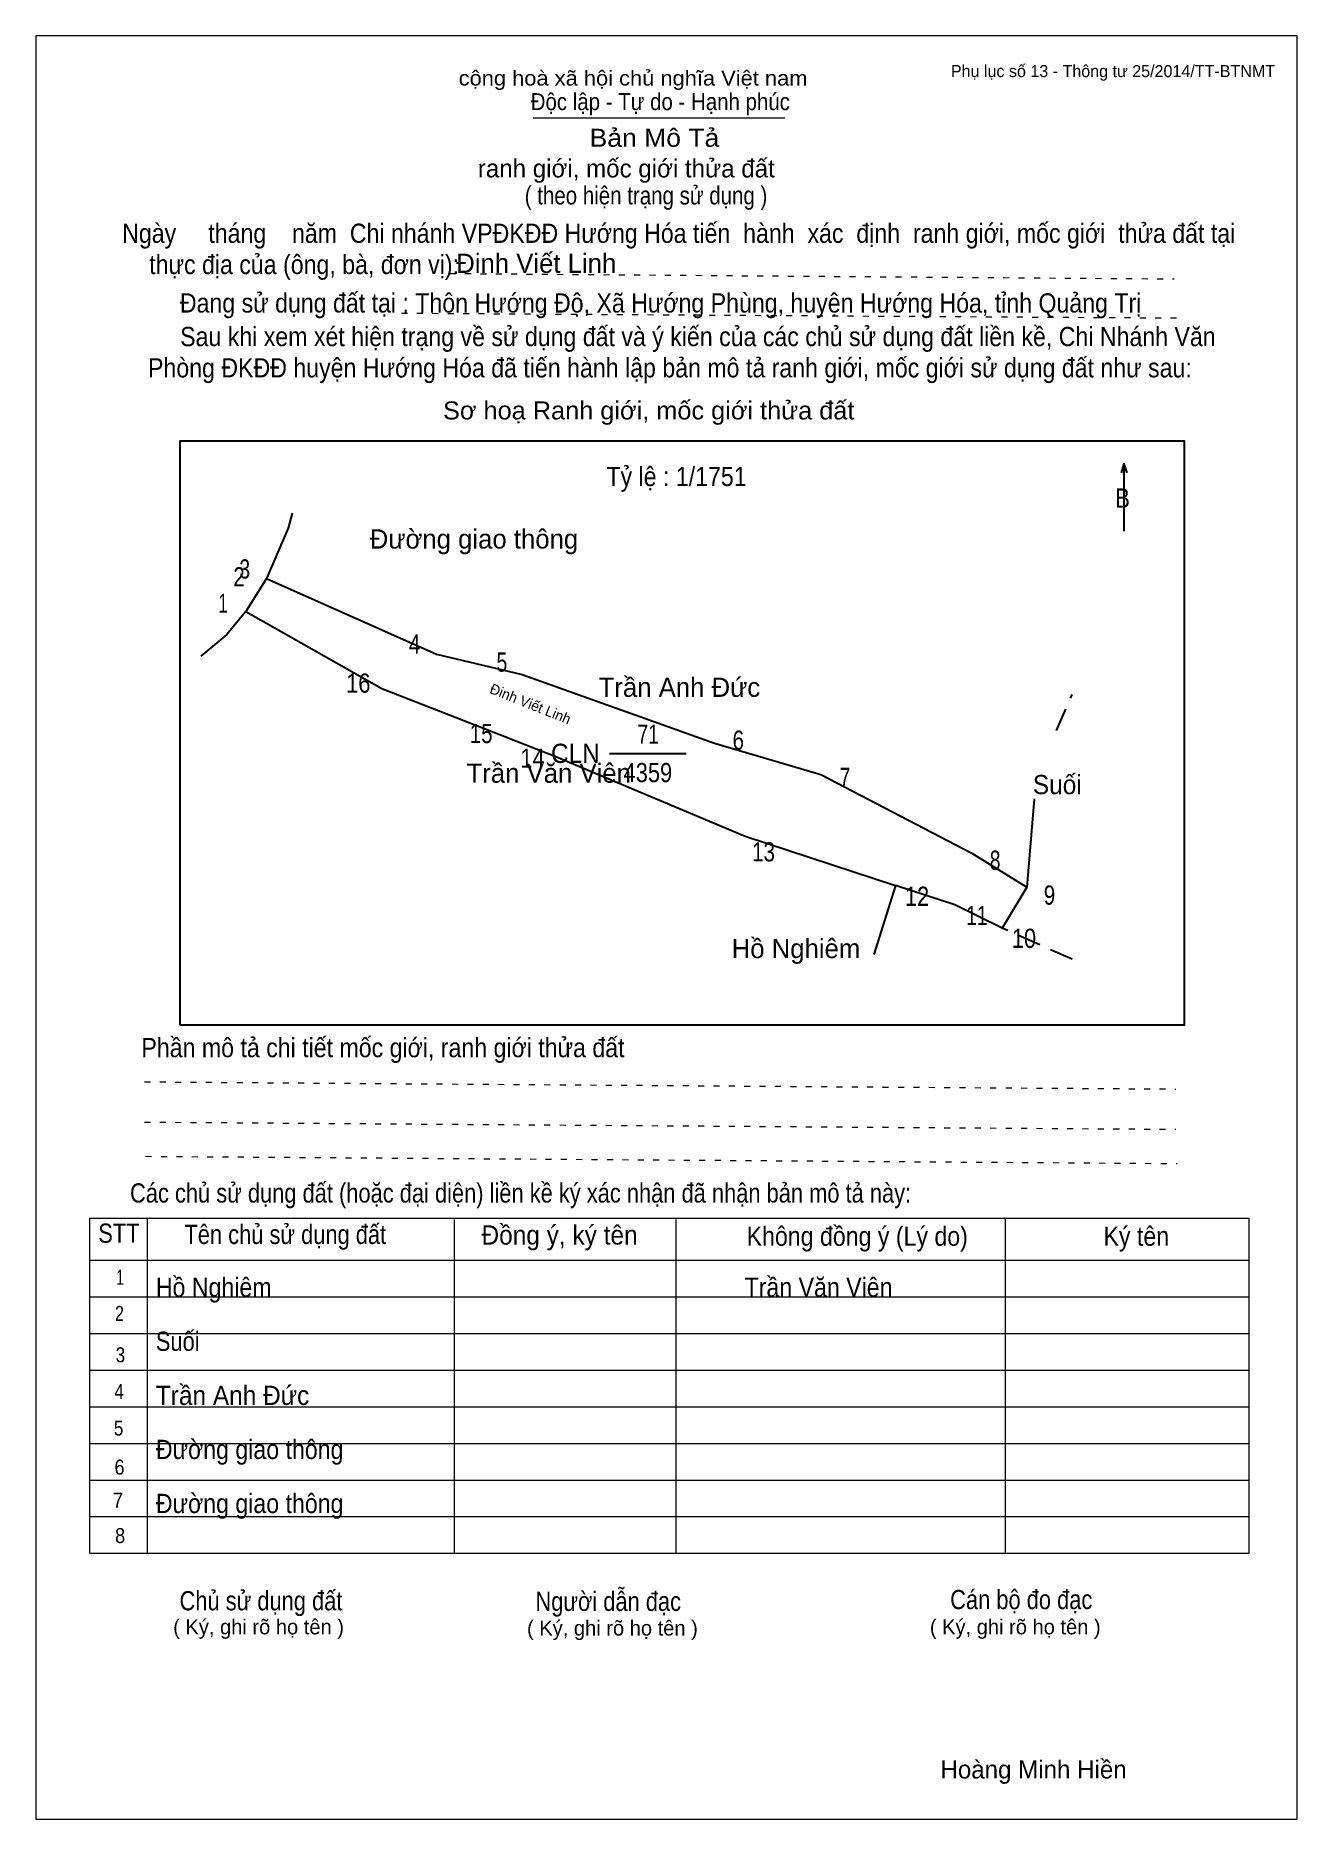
# Model space of a CAD drawing. Header units: centimetres. Extents: x 0 to 21, y 0 to 29.7.
import ezdxf
from ezdxf.enums import TextEntityAlignment as Align

# ---------------------------------------------------------------- set-up
doc = ezdxf.new("R2010")
doc.units = ezdxf.units.CM
doc.header["$LTSCALE"] = 0.13
doc.linetypes.add('DOTTED', pattern=[1.5, 0.3, -1.2])
doc.linetypes.add('MEDIUM_DASHED', pattern=[4.5, 3, -1.5])
for name, color, linetype, lineweight in [('1', 7, 'Continuous', 13), ('33', 7, 'Continuous', 25), ('6', 7, 'Continuous', 25), ('62', 7, 'Continuous', 13)]:
    doc.layers.add(name, color=color, linetype=linetype, lineweight=lineweight)
for name, color, linetype in [('2', 7, 'Continuous'), ('32', 7, 'Continuous'), ('34', 7, 'Continuous'), ('51', 7, 'Continuous'), ('63', 7, 'Continuous')]:
    doc.layers.add(name, color=color, linetype=linetype)

msp = doc.modelspace()

# ---------------------------------------------------------------- linework, layer by layer
at = {"layer": '1'}
msp.add_lwpolyline([(21, 0), (21, 29.7), (0, 29.7), (0, 0)], close=True, dxfattribs=at)
at = {"layer": '33'}
msp.add_line((9.55, 17.75), (10.83, 17.75), dxfattribs=at)
at = {"layer": '6', "linetype": 'MEDIUM_DASHED'}
for p, q in [((16.99, 18.13), (17.25, 18.73)), ((17.25, 14.32), (16.09, 14.84))]:
    msp.add_line(p, q, dxfattribs=at)
at = {"layer": '6'}
msp.add_line((14.31, 15.55), (13.95, 14.4), dxfattribs=at)
for points in [[(4.27, 21.75), (4.2, 21.5), (3.84, 20.66)], [(3.84, 20.66), (3.76, 20.53), (3.5, 20.11)], [(3.84, 20.66), (6.67, 19.4), (8.1, 19.06), (11.3, 17.92), (13.07, 17.4), (15.58, 16.09), (16.5, 15.52)], [(3.5, 20.11), (3.18, 19.73), (2.75, 19.37)], [(3.5, 20.11), (5.76, 18.83), (7.81, 18.03), (8.67, 17.69), (11.81, 16.37), (14.31, 15.55)], [(16.62, 16.99), (16.5, 15.52), (16.09, 14.84)], [(16.09, 14.84), (15.3, 15.23), (14.31, 15.55)]]:
    msp.add_lwpolyline(points, dxfattribs=at)
at = {"layer": '62'}
for p, q in [((8.28, 28.33), (12.47, 28.33)), ((0.9, 10.01), (20.2, 10.01)), ((0.9, 4.43), (0.9, 10.01)), ((1.86, 4.43), (1.86, 10.01)), ((6.97, 4.43), (6.97, 9.99)), ((10.66, 4.43), (10.66, 9.99)), ((16.14, 4.43), (16.14, 10.01)), ((20.2, 4.43), (20.2, 10.01)), ((0.9, 9.31), (20.2, 9.31)), ((0.9, 8.7), (20.2, 8.7)), ((0.9, 8.09), (20.2, 8.09)), ((0.9, 7.48), (20.2, 7.48)), ((0.9, 6.87), (20.2, 6.87)), ((0.9, 6.26), (20.2, 6.26)), ((0.9, 5.65), (20.2, 5.65)), ((0.9, 5.04), (20.2, 5.04)), ((0.9, 4.43), (20.2, 4.43))]:
    msp.add_line(p, q, dxfattribs=at)
at = {"layer": '62', "linetype": 'DOTTED'}
for p, q in [((6.89, 25.74), (18.95, 25.65)), ((6.09, 25.08), (19.04, 25)), ((1.81, 12.28), (18.98, 12.16)), ((1.81, 11.61), (18.98, 11.49)), ((1.83, 11.04), (19, 10.92))]:
    msp.add_line(p, q, dxfattribs=at)
at = {"layer": '62', "lineweight": 25}
for p, q in [((18.11, 22.58), (18.11, 21.45)), ((18.11, 22.57), (18.07, 22.42)), ((18.11, 22.57), (18.16, 22.42))]:
    msp.add_line(p, q, dxfattribs=at)
msp.add_lwpolyline([(2.4, 13.23), (19.12, 13.23), (19.12, 22.95), (2.4, 22.95)], close=True, dxfattribs=at)

# ---------------------------------------------------------------- texts
at = {"layer": '2'}
msp.add_text('Đinh Viết Linh', height=0.1713, rotation=338.171, dxfattribs=at).set_placement((8.203, 18.494), align=Align.CENTER)
at = {"layer": '32'}
for s, width, p in [('2', 0.8, (3.385, 20.53)), ('3', 0.75, (3.48, 20.66)), ('1', 0.65, (3.12, 20.09)), ('4', 0.8, (6.305, 19.41)), ('5', 0.75, (7.76, 19.11)), ('16', 0.85, (5.37, 18.76)), ('15', 0.8, (7.415, 17.92)), ('6', 0.8, (11.695, 17.81)), ('14', 0.85, (8.27, 17.51)), ('7', 0.75, (13.47, 17.19)), ('13', 0.8, (12.115, 15.95)), ('8', 0.75, (15.97, 15.81)), ('12', 0.85, (14.67, 15.21)), ('9', 0.8, (16.875, 15.23)), ('11', 0.75, (15.665, 14.89)), ('10', 0.85, (16.45, 14.51))]:
    msp.add_text(s, height=0.32, dxfattribs=dict(at, width=width)).set_placement(p, align=Align.CENTER)
at = {"layer": '33'}
for s, p in [('Đường giao thông', (7.295, 21.16)), ('Đường giao thông', (7.295, 21.16)), ('Trần Anh Đức', (10.715, 18.69)), ('Trần Văn Viên', (8.54, 17.26)), ('Hồ Nghiêm', (12.655, 14.34))]:
    msp.add_text(s, height=0.32, dxfattribs=at).set_placement(p, align=Align.CENTER)
for s, width, p in [('71', 0.75, (10.195, 17.91)), ('4359', 0.85, (10.19, 17.27)), ('Suối', 0.95, (17.005, 17.07))]:
    msp.add_text(s, height=0.32, dxfattribs=dict(at, width=width)).set_placement(p, align=Align.CENTER)
at = {"layer": '33', "width": 0.95}
msp.add_text('CLN', height=0.32, dxfattribs=at).set_placement((9.39, 17.59), align=Align.RIGHT)
at = {"layer": '34'}
msp.add_text('Đinh Viết Linh', height=0.32, dxfattribs=at).set_placement((7, 25.75))
for s, width, p in [('Hồ Nghiêm', 0.9, (2, 8.7)), ('Trần Văn Viên', 0.9, (11.8, 8.7)), ('Suối', 0.85, (2, 7.8)), ('Trần Anh Đức', 0.95, (2, 6.9)), ('Đường giao thông', 0.9, (2, 6)), ('Đường giao thông', 0.9, (2, 5.1))]:
    msp.add_text(s, height=0.32, dxfattribs=dict(at, width=width)).set_placement(p)
at = {"layer": '51', "width": 0.9}
msp.add_text('Tỷ lệ : 1/1751', height=0.32, dxfattribs=at).set_placement((9.5, 22.2))
at = {"layer": '62'}
for s, height, width, p in [('cộng hoà xã hội chủ nghĩa Việt nam', 0.2474, 1.1, (7.04, 28.87)), ('Độc lập - Tự do - Hạnh phúc', 0.2828, 0.9, (8.24, 28.46)), ('Bản Mô Tả', 0.3, 1.1, (9.22, 27.85)), ('( theo hiện trạng sử dụng )', 0.3, 0.85, (8.14, 26.89)), ('Ngày     tháng    năm  Chi nhánh VPĐKĐĐ Hướng Hóa tiến  hành  xác  định  ranh giới, mốc giới  thửa đất tại ', 0.32, 0.9, (1.44, 26.25)), ('thực địa của (ông, bà, đơn vị): ', 0.32, 0.9, (1.89, 25.73)), ('Đang sử dụng đất tại : Thôn Hướng Độ, Xã Hướng Phùng, huyện Hướng Hóa, tỉnh Quảng Trị', 0.32, 0.9, (2.4, 25.09)), ('     Sau khi xem xét hiện trạng về sử dụng đất và ý kiến của các chủ sử dụng đất liền kề, Chi Nhánh Văn ', 0.32, 0.9, (1.87, 24.53)), ('Phòng ĐKĐĐ huyện Hướng Hóa đã tiến hành lập bản mô tả ranh giới, mốc giới sử dụng đất như sau:', 0.32, 0.9, (1.87, 24.01)), ('Sơ hoạ Ranh giới, mốc giới thửa đất', 0.3, 1.05, (6.78, 23.31)), ('B', 0.32, 0.85, (17.97, 21.84)), ('Phần mô tả chi tiết mốc giới, ranh giới thửa đất ', 0.32, 0.9, (1.76, 12.69)), ('Các chủ sử dụng đất (hoặc đại diện) liền kề ký xác nhận đã nhận bản mô tả này:', 0.32, 0.85, (1.57, 10.27))]:
    msp.add_text(s, height=height, dxfattribs=dict(at, width=width)).set_placement(p)
msp.add_text('ranh giới, mốc giới thửa đất', height=0.3, dxfattribs=at).set_placement((7.36, 27.34))
for s, height, width, p in [('STT', 0.32, 0.85, (1.385, 9.6)), ('Tên chủ sử dụng đất', 0.32, 0.85, (4.155, 9.58)), ('Đồng ý, ký tên', 0.32, 0.95, (8.72, 9.57)), ('Không đồng ý (Lý do)', 0.32, 0.9, (13.675, 9.55)), ('Ký tên', 0.32, 0.9, (18.32, 9.55)), ('1', 0.25, 0.7, (1.405, 8.9)), ('2', 0.25, 0.8, (1.395, 8.3)), ('3', 0.25, 0.85, (1.41, 7.61)), ('4', 0.25, 0.85, (1.39, 7)), ('5', 0.25, 0.85, (1.38, 6.39)), ('6', 0.25, 0.9, (1.395, 5.74)), ('7', 0.25, 0.95, (1.37, 5.19)), ('8', 0.25, 0.9, (1.405, 4.6)), ('Người dẫn đạc', 0.32, 0.85, (9.53, 3.47)), ('Chủ sử dụng đất', 0.32, 0.85, (3.75, 3.48)), ('Cán bộ đo đạc', 0.32, 0.85, (16.405, 3.5))]:
    msp.add_text(s, height=height, dxfattribs=dict(at, width=width)).set_placement(p, align=Align.CENTER)
for p in [(3.71, 3.08), (9.6, 3.06), (16.305, 3.08)]:
    msp.add_text('( Ký, ghi rõ họ tên )', height=0.25, dxfattribs=at).set_placement(p, align=Align.CENTER)
at = {"layer": '63'}
msp.add_text('Phụ lục số 13 - Thông tư 25/2014/TT-BTNMT', height=0.2, dxfattribs=at).set_placement((20.63, 29.01), align=Align.RIGHT)
msp.add_text('Hoàng Minh Hiền', height=0.3, dxfattribs=at).set_placement((16.61, 0.68), align=Align.CENTER)

doc.saveas('drawing.dxf')
